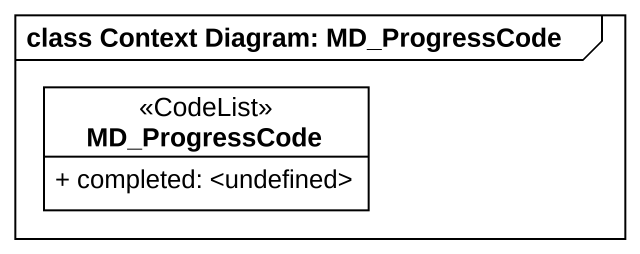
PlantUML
@startuml
mainframe class Context Diagram: MD_ProgressCode
hide circle
hide empty members
skinparam classAttributeIconSize 0
class MD_ProgressCode <<CodeList>> {
  + completed: <undefined>
}
@enduml
